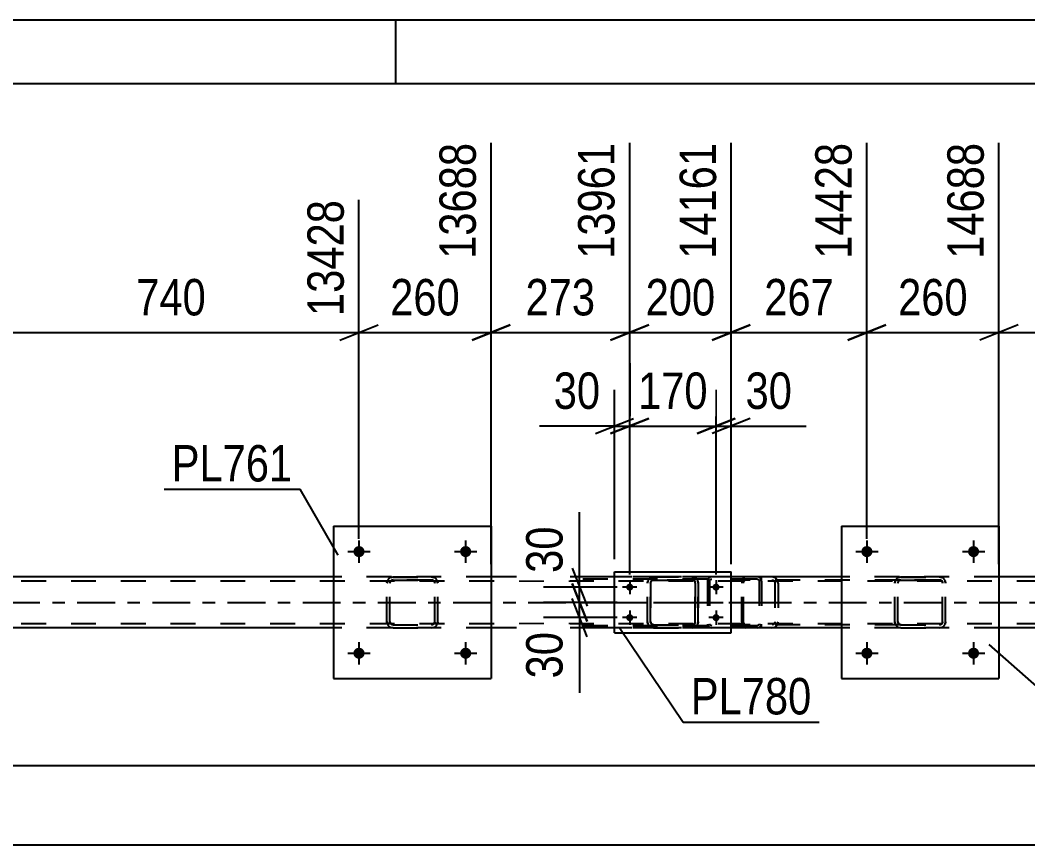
# Model space of a CAD drawing. Header units: millimetres. Extents: x 0 to 841, y 0 to 594.
# Drawn here: x 601.4 to 680.8, y 529.1 to 594 of the extents above; entities that cross this region are included whole.
import ezdxf

# ---------------------------------------------------------------- set-up
doc = ezdxf.new("R2010")
doc.units = ezdxf.units.MM
doc.linetypes.add('DXK_LINE_DOT2', pattern=[3.9198, 1.9599, -1.9599])
doc.linetypes.add('DXK_LINE_DOT3', pattern=[5.9187, 2.979, -0.9799, 0.9799, -0.9799])
doc.styles.add('Arial Narrow', font='ARIALN.TTF', dxfattribs={"height": 0.2})

# ---------------------------------------------------------------- blocks, each defined once
blk = doc.blocks.new('Unknown-318885939-1135')
at = {"color": 5, "linetype": 'Continuous'}
for p, q in [((841, 594), (0, 594)), ((631, 589), (631, 594)), ((836, 589), (5, 589))]:
    blk.add_line(p, q, dxfattribs=at)
blk = doc.blocks.new('Part-318885939-5157 - 5128')
at = {"color": 2, "linetype": 'Continuous'}
for p, q in [((626.092, 550.167), (598.497, 550.167)), ((648.211, 550.167), (638.492, 550.167)), ((666.091, 550.167), (657.411, 550.167)), ((706.096, 550.167), (678.491, 550.167)), ((626.092, 546.167), (598.497, 546.167)), ((648.211, 546.167), (638.492, 546.167)), ((666.091, 546.167), (657.411, 546.167)), ((706.096, 546.167), (678.491, 546.167))]:
    blk.add_line(p, q, dxfattribs=at)
at = {"color": 7, "linetype": 'DXK_LINE_DOT2'}
for p, q in [((638.492, 550.167), (626.092, 550.167)), ((657.411, 550.167), (648.211, 550.167)), ((678.491, 550.167), (666.091, 550.167)), ((768.091, 549.847), (90.975, 549.847)), ((768.091, 546.487), (90.975, 546.487)), ((638.492, 546.167), (626.092, 546.167)), ((657.411, 546.167), (648.211, 546.167)), ((678.491, 546.167), (666.091, 546.167))]:
    blk.add_line(p, q, dxfattribs=at)
at = {"color": 7, "linetype": 'DXK_LINE_DOT3'}
blk.add_line((90.975, 548.167), (768.091, 548.167), dxfattribs=at)
blk = doc.blocks.new('Part-318885939-5226 - 5128')
at = {"color": 7, "linetype": 'DXK_LINE_DOT2'}
for p, q in [((659.445, 550.167), (644.116, 550.167)), ((659.445, 550.007), (644.116, 550.007)), ((655.555, 549.969), (655.529, 549.847)), ((655.869, 550.167), (655.739, 550.142)), ((655.749, 549.96), (655.804, 549.995)), ((655.804, 549.995), (655.869, 550.007)), ((659.575, 550.142), (659.445, 550.167)), ((659.445, 550.007), (659.51, 549.995)), ((659.51, 549.995), (659.535, 549.979)), ((659.535, 549.979), (659.566, 549.96)), ((659.786, 549.847), (659.76, 549.969)), ((655.529, 549.847), (655.529, 546.487)), ((655.699, 549.847), (655.712, 549.908)), ((655.699, 549.847), (655.699, 546.487)), ((655.712, 549.908), (655.749, 549.96)), ((659.566, 549.96), (659.602, 549.908)), ((659.602, 549.908), (659.615, 549.847)), ((659.615, 549.847), (659.615, 546.487)), ((659.786, 549.847), (659.786, 546.487)), ((659.445, 546.327), (644.116, 546.327)), ((659.445, 546.167), (644.116, 546.167)), ((655.529, 546.487), (655.555, 546.364)), ((655.712, 546.425), (655.699, 546.487)), ((655.749, 546.374), (655.712, 546.425)), ((655.739, 546.191), (655.869, 546.167)), ((655.804, 546.339), (655.749, 546.374)), ((655.869, 546.327), (655.804, 546.339)), ((659.51, 546.339), (659.445, 546.327)), ((659.445, 546.167), (659.575, 546.191)), ((659.566, 546.374), (659.51, 546.339)), ((659.602, 546.425), (659.566, 546.374)), ((659.615, 546.487), (659.602, 546.425)), ((659.76, 546.364), (659.786, 546.487))]:
    blk.add_line(p, q, dxfattribs=at)
at = {"color": 7, "linetype": 'DXK_LINE_DOT3'}
blk.add_line((645.904, 548.167), (661.078, 548.167), dxfattribs=at)
at = {"color": 7, "linetype": 'DXK_LINE_DOT2'}
for centre, start, end in [((655.856, 549.833), 110.75832, 155.68004), ((659.458, 549.833), 24.31996, 69.24168), ((655.856, 546.501), 204.31996, 249.24168), ((659.458, 546.501), 290.75832, 335.68004)]:
    blk.add_arc(centre, 0.331, start, end, dxfattribs=at)
blk = doc.blocks.new('Part-318885939-5230 - 5128')
at = {"color": 7, "linetype": 'DXK_LINE_DOT2'}
for p, q in [((658.318, 550.026), (658.259, 549.87)), ((658.406, 550.13), (658.318, 550.026)), ((658.509, 550.167), (658.406, 550.13)), ((670.666, 550.167), (658.509, 550.167)), ((659.786, 549.927), (659.786, 550.167)), ((660.793, 550.13), (660.601, 550.167)), ((658.259, 549.87), (658.239, 549.687)), ((658.239, 546.647), (658.239, 549.687)), ((658.374, 549.687), (658.384, 549.779)), ((658.374, 546.647), (658.374, 549.687)), ((658.384, 549.779), (658.414, 549.856)), ((658.414, 549.856), (658.458, 549.908)), ((658.458, 549.908), (658.509, 549.927)), ((670.666, 549.927), (658.509, 549.927)), ((660.601, 549.927), (660.697, 549.908)), ((660.697, 549.908), (660.779, 549.856)), ((660.779, 549.856), (660.833, 549.779)), ((660.833, 549.779), (660.852, 549.687)), ((660.852, 549.687), (660.852, 546.647)), ((661.086, 549.772), (661.065, 549.87)), ((661.104, 549.687), (661.086, 549.772)), ((661.104, 549.687), (661.104, 546.647)), ((658.239, 546.647), (658.259, 546.463)), ((658.259, 546.463), (658.318, 546.307)), ((658.318, 546.307), (658.406, 546.203)), ((658.384, 546.555), (658.374, 546.647)), ((658.414, 546.477), (658.384, 546.555)), ((658.406, 546.203), (658.509, 546.167)), ((658.458, 546.425), (658.414, 546.477)), ((658.509, 546.407), (658.458, 546.425)), ((670.666, 546.407), (658.509, 546.407)), ((670.666, 546.167), (658.509, 546.167)), ((659.786, 546.167), (659.786, 546.407)), ((660.697, 546.425), (660.601, 546.407)), ((660.601, 546.167), (660.793, 546.203)), ((660.779, 546.477), (660.697, 546.425)), ((660.833, 546.555), (660.779, 546.477)), ((660.852, 546.647), (660.833, 546.555)), ((661.065, 546.463), (661.086, 546.562)), ((661.086, 546.562), (661.104, 546.647))]:
    blk.add_line(p, q, dxfattribs=at)
for centre, start, end in [((660.615, 549.671), 23.84941, 68.8059), ((660.615, 546.662), 291.1941, 336.15059)]:
    blk.add_arc(centre, 0.492, start, end, dxfattribs=at)
blk = doc.blocks.new('Part-318885939-5255 - 5128')
at = {"color": 2, "linetype": 'Continuous'}
for p, q in [((648.211, 545.767), (648.211, 550.567)), ((648.211, 550.567), (657.411, 550.567)), ((657.411, 545.767), (657.411, 550.567)), ((648.211, 545.767), (657.411, 545.767))]:
    blk.add_line(p, q, dxfattribs=at)
blk = doc.blocks.new('Part-318885939-5256 - 5128')
at = {"color": 7, "linetype": 'DXK_LINE_DOT2'}
for p, q in [((651.291, 550.167), (651.107, 550.13)), ((651.109, 550.13), (651.293, 550.167)), ((651.291, 550.167), (654.331, 550.167)), ((651.291, 550.167), (651.293, 550.167)), ((651.293, 550.167), (654.333, 550.167)), ((654.331, 550.167), (654.333, 550.167)), ((654.515, 550.13), (654.331, 550.167)), ((654.333, 550.167), (654.517, 550.13)), ((654.67, 550.026), (654.672, 550.026)), ((650.847, 549.87), (650.811, 549.687)), ((650.811, 546.647), (650.811, 549.687)), ((650.811, 549.687), (650.813, 549.687)), ((650.813, 549.687), (650.85, 549.87)), ((650.813, 546.647), (650.813, 549.687)), ((651.051, 549.687), (651.069, 549.779)), ((651.051, 546.647), (651.051, 549.687)), ((651.051, 549.687), (651.053, 549.687)), ((651.071, 549.779), (651.053, 549.687)), ((651.053, 549.687), (651.053, 546.647)), ((651.069, 549.779), (651.121, 549.856)), ((651.123, 549.856), (651.071, 549.779)), ((651.121, 549.856), (651.199, 549.908)), ((651.121, 549.856), (651.123, 549.856)), ((651.201, 549.908), (651.123, 549.856)), ((651.199, 549.908), (651.291, 549.927)), ((651.293, 549.927), (651.201, 549.908)), ((651.291, 549.927), (654.331, 549.927)), ((651.291, 549.927), (651.293, 549.927)), ((654.333, 549.927), (651.293, 549.927)), ((654.331, 549.927), (654.333, 549.927)), ((654.331, 549.927), (654.423, 549.908)), ((654.425, 549.908), (654.333, 549.927)), ((654.423, 549.908), (654.501, 549.856)), ((654.503, 549.856), (654.425, 549.908)), ((654.501, 549.856), (654.553, 549.779)), ((654.555, 549.779), (654.503, 549.856)), ((654.553, 549.779), (654.571, 549.687)), ((654.573, 549.687), (654.555, 549.779)), ((654.571, 546.647), (654.571, 549.687)), ((654.571, 549.687), (654.573, 549.687)), ((654.573, 549.687), (654.573, 546.647)), ((654.811, 549.687), (654.774, 549.87)), ((654.777, 549.87), (654.813, 549.687)), ((654.811, 546.647), (654.811, 549.687)), ((654.811, 549.687), (654.813, 549.687)), ((654.813, 549.687), (654.813, 546.647)), ((650.811, 546.647), (650.813, 546.647)), ((650.811, 546.647), (650.847, 546.463)), ((650.85, 546.463), (650.813, 546.647)), ((651.051, 546.647), (651.053, 546.647)), ((651.069, 546.555), (651.051, 546.647)), ((651.053, 546.647), (651.071, 546.555)), ((651.121, 546.477), (651.069, 546.555)), ((651.071, 546.555), (651.123, 546.477)), ((651.107, 546.203), (651.291, 546.167)), ((651.293, 546.167), (651.109, 546.203)), ((651.121, 546.477), (651.123, 546.477)), ((651.199, 546.425), (651.121, 546.477)), ((651.123, 546.477), (651.201, 546.425)), ((651.291, 546.407), (651.199, 546.425)), ((651.201, 546.425), (651.293, 546.407)), ((651.291, 546.407), (654.331, 546.407)), ((651.291, 546.407), (651.293, 546.407)), ((651.291, 546.167), (654.331, 546.167)), ((651.291, 546.167), (651.293, 546.167)), ((651.293, 546.407), (654.333, 546.407)), ((651.293, 546.167), (654.333, 546.167)), ((654.423, 546.425), (654.331, 546.407)), ((654.331, 546.407), (654.333, 546.407)), ((654.331, 546.167), (654.515, 546.203)), ((654.331, 546.167), (654.333, 546.167)), ((654.333, 546.407), (654.425, 546.425)), ((654.517, 546.203), (654.333, 546.167)), ((654.501, 546.477), (654.423, 546.425)), ((654.425, 546.425), (654.503, 546.477)), ((654.553, 546.555), (654.501, 546.477)), ((654.503, 546.477), (654.555, 546.555)), ((654.571, 546.647), (654.553, 546.555)), ((654.555, 546.555), (654.573, 546.647)), ((654.571, 546.647), (654.573, 546.647)), ((654.67, 546.307), (654.672, 546.307)), ((654.774, 546.463), (654.811, 546.647)), ((654.813, 546.647), (654.777, 546.463)), ((654.811, 546.647), (654.813, 546.647))]:
    blk.add_line(p, q, dxfattribs=at)
at = {"color": 7, "linetype": 'DXK_LINE_DOT3'}
blk.add_line((652.809, 548.167), (652.815, 548.167), dxfattribs=at)
at = {"color": 7, "linetype": 'DXK_LINE_DOT2'}
for centre, start, end in [((651.291, 549.687), 112.5, 157.5), ((651.293, 549.687), 112.5, 157.5), ((654.331, 549.687), 22.5, 67.5), ((654.333, 549.687), 22.5, 67.5), ((651.291, 546.647), 202.5, 247.5), ((651.293, 546.647), 202.5, 247.5), ((654.331, 546.647), 292.5, 337.5), ((654.333, 546.647), 292.5, 337.5)]:
    blk.add_arc(centre, 0.48, start, end, dxfattribs=at)
blk = doc.blocks.new('Part-318885939-5394 - 5128')
at = {"color": 7, "linetype": 'DXK_LINE_DOT2'}
for p, q in [((670.587, 550.13), (670.771, 550.167)), ((670.771, 550.166), (670.587, 550.129)), ((670.771, 550.166), (670.771, 550.167)), ((670.771, 550.167), (673.811, 550.167)), ((670.771, 550.166), (673.811, 550.166)), ((673.811, 550.166), (673.811, 550.167)), ((673.811, 550.167), (673.995, 550.13)), ((673.995, 550.129), (673.811, 550.166)), ((670.291, 549.687), (670.328, 549.87)), ((670.328, 549.869), (670.291, 549.686)), ((670.291, 546.646), (670.291, 549.687)), ((670.549, 549.779), (670.531, 549.687)), ((670.531, 549.686), (670.549, 549.778)), ((670.531, 546.646), (670.531, 549.687)), ((670.601, 549.856), (670.549, 549.779)), ((670.549, 549.778), (670.601, 549.855)), ((670.679, 549.908), (670.601, 549.856)), ((670.601, 549.855), (670.679, 549.907)), ((670.771, 549.927), (670.679, 549.908)), ((670.679, 549.907), (670.771, 549.926)), ((670.771, 549.926), (670.771, 549.927)), ((673.811, 549.927), (670.771, 549.927)), ((670.771, 549.926), (673.811, 549.926)), ((673.811, 549.926), (673.811, 549.927)), ((673.903, 549.908), (673.811, 549.927)), ((673.811, 549.926), (673.903, 549.907)), ((673.981, 549.856), (673.903, 549.908)), ((673.903, 549.907), (673.981, 549.855)), ((674.033, 549.779), (673.981, 549.856)), ((673.981, 549.855), (674.033, 549.778)), ((674.051, 549.687), (674.033, 549.779)), ((674.033, 549.778), (674.051, 549.686)), ((674.051, 546.646), (674.051, 549.687)), ((674.255, 549.87), (674.291, 549.687)), ((674.291, 549.686), (674.255, 549.869)), ((674.291, 546.646), (674.291, 549.687)), ((670.328, 546.463), (670.291, 546.647)), ((670.291, 546.646), (670.328, 546.462)), ((670.531, 546.647), (670.549, 546.555)), ((670.549, 546.554), (670.531, 546.646)), ((670.549, 546.555), (670.601, 546.477)), ((670.601, 546.476), (670.549, 546.554)), ((670.771, 546.167), (670.587, 546.203)), ((670.587, 546.202), (670.771, 546.166)), ((670.601, 546.477), (670.679, 546.425)), ((670.679, 546.424), (670.601, 546.476)), ((670.679, 546.425), (670.771, 546.407)), ((670.771, 546.406), (670.679, 546.424)), ((670.771, 546.406), (670.771, 546.407)), ((670.771, 546.407), (673.811, 546.407)), ((670.771, 546.406), (673.811, 546.406)), ((670.771, 546.166), (670.771, 546.167)), ((670.771, 546.167), (673.811, 546.167)), ((670.771, 546.166), (673.811, 546.166)), ((673.811, 546.407), (673.903, 546.425)), ((673.903, 546.424), (673.811, 546.406)), ((673.811, 546.406), (673.811, 546.407)), ((673.995, 546.203), (673.811, 546.167)), ((673.811, 546.166), (673.995, 546.202)), ((673.811, 546.166), (673.811, 546.167)), ((673.903, 546.425), (673.981, 546.477)), ((673.981, 546.476), (673.903, 546.424)), ((673.981, 546.477), (674.033, 546.555)), ((674.033, 546.554), (673.981, 546.476)), ((674.033, 546.555), (674.051, 546.647)), ((674.051, 546.646), (674.033, 546.554)), ((674.291, 546.647), (674.255, 546.463)), ((674.255, 546.462), (674.291, 546.646))]:
    blk.add_line(p, q, dxfattribs=at)
at = {"color": 7, "linetype": 'DXK_LINE_DOT3'}
blk.add_line((672.291, 548.165), (672.291, 548.167), dxfattribs=at)
at = {"color": 7, "linetype": 'DXK_LINE_DOT2'}
for centre, start, end in [((670.771, 549.687), 112.5, 157.5), ((670.771, 549.686), 112.5, 157.5), ((673.811, 549.687), 22.5, 67.5), ((673.811, 549.686), 22.5, 67.5), ((670.771, 546.647), 202.5, 247.5), ((670.771, 546.646), 202.5, 247.5), ((673.811, 546.647), 292.5, 337.5), ((673.811, 546.646), 292.5, 337.5)]:
    blk.add_arc(centre, 0.48, start, end, dxfattribs=at)
blk = doc.blocks.new('Bolt-318885939-5392 - 5128')
at = {"linetype": 'Continuous'}
for points in [[(628.532, 544.166, -1), (627.652, 544.166, -1)], [(636.932, 544.166, -1), (636.052, 544.166, -1)]]:
    blk.add_hatch(color=1, dxfattribs=at).paths.add_polyline_path(points)
at = {"color": 1, "linetype": 'Continuous'}
for p, q in [((628.092, 545.046), (628.092, 543.286)), ((636.492, 545.046), (636.492, 543.286)), ((627.212, 544.166), (628.972, 544.166)), ((635.612, 544.166), (637.372, 544.166))]:
    blk.add_line(p, q, dxfattribs=at)
blk = doc.blocks.new('Bolt-318885939-5302 - 5128')
at = {"linetype": 'Continuous'}
for points in [[(668.531, 552.166, -1), (667.651, 552.166, -1)], [(676.931, 552.166, -1), (676.051, 552.166, -1)]]:
    blk.add_hatch(color=1, dxfattribs=at).paths.add_polyline_path(points)
at = {"color": 1, "linetype": 'Continuous'}
for p, q in [((668.091, 553.046), (668.091, 551.286)), ((676.491, 553.046), (676.491, 551.286)), ((667.211, 552.166), (668.971, 552.166)), ((675.611, 552.166), (677.371, 552.166))]:
    blk.add_line(p, q, dxfattribs=at)
blk = doc.blocks.new('Bolt-318885939-5303 - 5128')
at = {"linetype": 'Continuous'}
for points in [[(668.531, 544.166, -1), (667.651, 544.166, -1)], [(676.931, 544.166, -1), (676.051, 544.166, -1)]]:
    blk.add_hatch(color=1, dxfattribs=at).paths.add_polyline_path(points)
at = {"color": 1, "linetype": 'Continuous'}
for p, q in [((668.091, 545.046), (668.091, 543.286)), ((676.491, 545.046), (676.491, 543.286)), ((667.211, 544.166), (668.971, 544.166)), ((675.611, 544.166), (677.371, 544.166))]:
    blk.add_line(p, q, dxfattribs=at)
blk = doc.blocks.new('Part-318885939-5386 - 5128')
at = {"color": 7, "linetype": 'DXK_LINE_DOT2'}
for p, q in [((630.588, 550.13), (630.772, 550.167)), ((630.772, 550.166), (630.588, 550.129)), ((630.772, 550.166), (630.772, 550.167)), ((630.772, 550.167), (633.812, 550.167)), ((630.772, 550.166), (633.812, 550.166)), ((633.812, 550.166), (633.812, 550.167)), ((633.812, 550.167), (633.995, 550.13)), ((633.995, 550.129), (633.812, 550.166)), ((630.292, 549.687), (630.328, 549.87)), ((630.328, 549.869), (630.292, 549.686)), ((630.292, 546.646), (630.292, 549.687)), ((630.55, 549.779), (630.532, 549.687)), ((630.532, 549.686), (630.55, 549.778)), ((630.532, 546.646), (630.532, 549.687)), ((630.602, 549.856), (630.55, 549.779)), ((630.55, 549.778), (630.602, 549.855)), ((630.68, 549.908), (630.602, 549.856)), ((630.602, 549.855), (630.68, 549.907)), ((630.772, 549.927), (630.68, 549.908)), ((630.68, 549.907), (630.772, 549.926)), ((630.772, 549.926), (630.772, 549.927)), ((633.812, 549.927), (630.772, 549.927)), ((630.772, 549.926), (633.812, 549.926)), ((633.812, 549.926), (633.812, 549.927)), ((633.903, 549.908), (633.812, 549.927)), ((633.812, 549.926), (633.903, 549.907)), ((633.981, 549.856), (633.903, 549.908)), ((633.903, 549.907), (633.981, 549.855)), ((634.033, 549.779), (633.981, 549.856)), ((633.981, 549.855), (634.033, 549.778)), ((634.052, 549.687), (634.033, 549.779)), ((634.033, 549.778), (634.052, 549.686)), ((634.052, 546.646), (634.052, 549.687)), ((634.255, 549.87), (634.292, 549.687)), ((634.292, 549.686), (634.255, 549.869)), ((634.292, 546.646), (634.292, 549.687)), ((630.328, 546.463), (630.292, 546.647)), ((630.292, 546.646), (630.328, 546.462)), ((630.532, 546.647), (630.55, 546.555)), ((630.55, 546.554), (630.532, 546.646)), ((630.55, 546.555), (630.602, 546.477)), ((630.602, 546.476), (630.55, 546.554)), ((630.772, 546.167), (630.588, 546.203)), ((630.588, 546.202), (630.772, 546.166)), ((630.602, 546.477), (630.68, 546.425)), ((630.68, 546.424), (630.602, 546.476)), ((630.68, 546.425), (630.772, 546.407)), ((630.772, 546.406), (630.68, 546.424)), ((630.772, 546.406), (630.772, 546.407)), ((630.772, 546.407), (633.812, 546.407)), ((630.772, 546.406), (633.812, 546.406)), ((630.772, 546.166), (630.772, 546.167)), ((630.772, 546.167), (633.812, 546.167)), ((630.772, 546.166), (633.812, 546.166)), ((633.812, 546.407), (633.903, 546.425)), ((633.903, 546.424), (633.812, 546.406)), ((633.812, 546.406), (633.812, 546.407)), ((633.995, 546.203), (633.812, 546.167)), ((633.812, 546.166), (633.995, 546.202)), ((633.812, 546.166), (633.812, 546.167)), ((633.903, 546.425), (633.981, 546.477)), ((633.981, 546.476), (633.903, 546.424)), ((633.981, 546.477), (634.033, 546.555)), ((634.033, 546.554), (633.981, 546.476)), ((634.033, 546.555), (634.052, 546.647)), ((634.052, 546.646), (634.033, 546.554)), ((634.292, 546.647), (634.255, 546.463)), ((634.255, 546.462), (634.292, 546.646))]:
    blk.add_line(p, q, dxfattribs=at)
at = {"color": 7, "linetype": 'DXK_LINE_DOT3'}
blk.add_line((632.292, 548.165), (632.292, 548.167), dxfattribs=at)
at = {"color": 7, "linetype": 'DXK_LINE_DOT2'}
for centre, start, end in [((630.772, 549.687), 112.5, 157.5), ((630.772, 549.686), 112.5, 157.5), ((633.812, 549.687), 22.5, 67.5), ((633.812, 549.686), 22.5, 67.5), ((630.772, 546.647), 202.5, 247.5), ((630.772, 546.646), 202.5, 247.5), ((633.812, 546.647), 292.5, 337.5), ((633.812, 546.646), 292.5, 337.5)]:
    blk.add_arc(centre, 0.48, start, end, dxfattribs=at)
blk = doc.blocks.new('Part-318885939-5391 - 5128')
at = {"color": 2, "linetype": 'Continuous'}
for p, q in [((626.092, 554.166), (626.092, 542.166)), ((626.092, 554.166), (638.492, 554.166)), ((638.492, 554.166), (638.492, 542.166)), ((626.092, 542.166), (638.492, 542.166))]:
    blk.add_line(p, q, dxfattribs=at)
blk = doc.blocks.new('Bolt-318885939-5393 - 5128')
at = {"linetype": 'Continuous'}
for points in [[(628.532, 552.166, -1), (627.652, 552.166, -1)], [(636.932, 552.166, -1), (636.052, 552.166, -1)]]:
    blk.add_hatch(color=1, dxfattribs=at).paths.add_polyline_path(points)
at = {"color": 1, "linetype": 'Continuous'}
for p, q in [((628.092, 553.046), (628.092, 551.286)), ((636.492, 553.046), (636.492, 551.286)), ((627.212, 552.166), (628.972, 552.166)), ((635.612, 552.166), (637.372, 552.166))]:
    blk.add_line(p, q, dxfattribs=at)
blk = doc.blocks.new('Part-318885939-5399 - 5128')
at = {"color": 2, "linetype": 'Continuous'}
for p, q in [((666.091, 554.166), (666.091, 542.166)), ((666.091, 554.166), (678.491, 554.166)), ((678.491, 554.166), (678.491, 542.166)), ((666.091, 542.166), (678.491, 542.166))]:
    blk.add_line(p, q, dxfattribs=at)
blk = doc.blocks.new('Bolt-318885939-5407 - 5128')
at = {"linetype": 'Continuous'}
for points in [[(649.411, 549.087, -1), (649.411, 549.647, -1)], [(656.211, 549.087, -1), (656.211, 549.647, -1)], [(649.411, 546.687, -1), (649.411, 547.247, -1)], [(656.211, 546.687, -1), (656.211, 547.247, -1)]]:
    blk.add_hatch(color=1, dxfattribs=at).paths.add_polyline_path(points)
at = {"color": 1, "linetype": 'Continuous'}
for p, q in [((649.971, 549.367), (648.851, 549.367)), ((649.411, 549.927), (649.411, 548.807)), ((656.771, 549.367), (655.651, 549.367)), ((656.211, 549.927), (656.211, 548.807)), ((649.971, 546.967), (648.851, 546.967)), ((649.411, 547.527), (649.411, 546.407)), ((656.771, 546.967), (655.651, 546.967)), ((656.211, 547.527), (656.211, 546.407))]:
    blk.add_line(p, q, dxfattribs=at)
blk = doc.blocks.new('StraightDimension-318885939-9097 - 5128')
at = {"color": 7, "linetype": 'Continuous'}
blk.add_line((90.975, 535.336), (804.222, 535.336), dxfattribs=at)
blk = doc.blocks.new('StraightDimension-318885939-22549 - 5128')
at = {"color": 7, "linetype": 'Continuous'}
for p, q in [((638.492, 551.167), (638.492, 584.352)), ((649.411, 550.367), (649.411, 584.352)), ((636.992, 568.811), (639.992, 570.011)), ((650.911, 570.011), (647.911, 568.811)), ((638.492, 569.411), (649.411, 569.411))]:
    blk.add_line(p, q, dxfattribs=at)
at = {"color": 0}
blk.add_wipeout([(647.293, 570.161), (647.293, 574.361), (640.609, 574.361), (640.609, 570.161)], dxfattribs=at)
at = {"color": 3, "style": 'Arial Narrow'}
blk.add_text('273', height=2.8633, dxfattribs=at).set_placement((641.209, 570.761))
at = {"color": 0, "linetype": 'Continuous'}
blk.add_wipeout([(648.811, 584.952), (644.611, 584.952), (644.611, 574.611), (648.811, 574.611)], dxfattribs=at)
at = {"color": 3, "linetype": 'Continuous', "style": 'Arial Narrow'}
blk.add_text('13961', height=2.8633, rotation=90.00021, dxfattribs=at).set_placement((648.211, 575.211))
blk = doc.blocks.new('StraightDimension-318885939-22547 - 5128')
at = {"color": 7, "linetype": 'Continuous'}
for p, q in [((657.411, 551.167), (657.411, 584.352)), ((668.091, 553.166), (668.091, 584.352)), ((655.911, 568.811), (658.911, 570.011)), ((669.591, 570.011), (666.591, 568.811)), ((657.411, 569.411), (668.091, 569.411))]:
    blk.add_line(p, q, dxfattribs=at)
at = {"color": 0}
blk.add_wipeout([(666.093, 570.161), (666.093, 574.361), (659.409, 574.361), (659.409, 570.161)], dxfattribs=at)
at = {"color": 3, "style": 'Arial Narrow'}
blk.add_text('267', height=2.8633, dxfattribs=at).set_placement((660.009, 570.761))
at = {"color": 0, "linetype": 'Continuous'}
blk.add_wipeout([(667.491, 584.952), (663.291, 584.952), (663.291, 574.611), (667.491, 574.611)], dxfattribs=at)
at = {"color": 3, "linetype": 'Continuous', "style": 'Arial Narrow'}
blk.add_text('14428', height=2.8633, rotation=90.00021, dxfattribs=at).set_placement((666.891, 575.211))
blk = doc.blocks.new('StraightDimension-318885939-6133 - 5128')
at = {"color": 7, "linetype": 'Continuous'}
blk.add_line((90.335, 529.083), (804.862, 529.083), dxfattribs=at)
blk = doc.blocks.new('StraightDimension-318885939-23660 - 5128')
at = {"color": 7, "linetype": 'Continuous'}
for p, q in [((656.211, 550.367), (656.211, 564.901)), ((657.411, 551.167), (657.411, 564.901)), ((654.711, 561.451), (657.711, 562.651)), ((658.911, 562.651), (655.911, 561.451)), ((656.211, 562.051), (657.411, 562.051)), ((657.411, 562.051), (663.317, 562.051)), ((657.411, 562.051), (663.317, 562.051))]:
    blk.add_line(p, q, dxfattribs=at)
at = {"color": 0}
blk.add_wipeout([(662.792, 562.801), (662.792, 567.001), (657.936, 567.001), (657.936, 562.801)], dxfattribs=at)
at = {"color": 3, "style": 'Arial Narrow'}
blk.add_text('30', height=2.8633, dxfattribs=at).set_placement((658.536, 563.401))
blk = doc.blocks.new('StraightDimension-318885939-23661 - 5128')
at = {"color": 7, "linetype": 'Continuous'}
for p, q in [((649.411, 550.367), (649.411, 564.901)), ((656.211, 550.367), (656.211, 564.901)), ((647.911, 561.451), (650.911, 562.651)), ((649.411, 562.051), (656.211, 562.051)), ((657.711, 562.651), (654.711, 561.451))]:
    blk.add_line(p, q, dxfattribs=at)
at = {"color": 0}
blk.add_wipeout([(656.153, 562.801), (656.153, 567.001), (649.469, 567.001), (649.469, 562.801)], dxfattribs=at)
at = {"color": 3, "style": 'Arial Narrow'}
blk.add_text('170', height=2.8633, dxfattribs=at).set_placement((650.069, 563.401))
blk = doc.blocks.new('StraightDimension-318885939-22545 - 5128')
at = {"color": 7, "linetype": 'Continuous'}
for p, q in [((678.491, 551.167), (678.491, 584.352)), ((708.096, 553.166), (708.096, 579.852)), ((679.991, 570.011), (676.991, 568.811)), ((706.596, 568.811), (709.596, 570.011)), ((678.491, 569.411), (708.096, 569.411))]:
    blk.add_line(p, q, dxfattribs=at)
at = {"color": 0}
blk.add_wipeout([(696.636, 570.161), (696.636, 574.361), (689.951, 574.361), (689.951, 570.161)], dxfattribs=at)
at = {"color": 3, "style": 'Arial Narrow'}
blk.add_text('740', height=2.8633, dxfattribs=at).set_placement((690.551, 570.761))
at = {"color": 0, "linetype": 'Continuous'}
blk.add_wipeout([(707.496, 580.452), (703.296, 580.452), (703.296, 570.111), (707.496, 570.111)], dxfattribs=at)
at = {"color": 3, "linetype": 'Continuous', "style": 'Arial Narrow'}
blk.add_text('15428', height=2.8633, rotation=90.00021, dxfattribs=at).set_placement((706.896, 570.711))
blk = doc.blocks.new('StraightDimension-318885939-23662 - 5128')
at = {"color": 7, "linetype": 'Continuous'}
for p, q in [((648.211, 551.567), (648.211, 564.901)), ((649.411, 550.367), (649.411, 564.901)), ((648.211, 562.051), (642.305, 562.051)), ((648.211, 562.051), (642.305, 562.051)), ((646.711, 561.451), (649.711, 562.651)), ((650.911, 562.651), (647.911, 561.451)), ((648.211, 562.051), (649.411, 562.051))]:
    blk.add_line(p, q, dxfattribs=at)
at = {"color": 0}
blk.add_wipeout([(647.686, 562.801), (647.686, 567.001), (642.83, 567.001), (642.83, 562.801)], dxfattribs=at)
at = {"color": 3, "style": 'Arial Narrow'}
blk.add_text('30', height=2.8633, dxfattribs=at).set_placement((643.43, 563.401))
blk = doc.blocks.new('StraightDimension-318885939-22546 - 5128')
at = {"color": 7, "linetype": 'Continuous'}
for p, q in [((668.091, 553.166), (668.091, 584.352)), ((678.491, 551.167), (678.491, 584.352)), ((666.591, 568.811), (669.591, 570.011)), ((679.991, 570.011), (676.991, 568.811)), ((668.091, 569.411), (678.491, 569.411))]:
    blk.add_line(p, q, dxfattribs=at)
at = {"color": 0}
blk.add_wipeout([(676.633, 570.161), (676.633, 574.361), (669.949, 574.361), (669.949, 570.161)], dxfattribs=at)
at = {"color": 3, "style": 'Arial Narrow'}
blk.add_text('260', height=2.8633, dxfattribs=at).set_placement((670.549, 570.761))
at = {"color": 0, "linetype": 'Continuous'}
blk.add_wipeout([(677.891, 584.952), (673.691, 584.952), (673.691, 574.611), (677.891, 574.611)], dxfattribs=at)
at = {"color": 3, "linetype": 'Continuous', "style": 'Arial Narrow'}
blk.add_text('14688', height=2.8633, rotation=90.00021, dxfattribs=at).set_placement((677.291, 575.211))
blk = doc.blocks.new('StraightDimension-318885939-22548 - 5128')
at = {"color": 7, "linetype": 'Continuous'}
for p, q in [((649.411, 550.367), (649.411, 584.352)), ((657.411, 551.167), (657.411, 584.352)), ((647.911, 568.811), (650.911, 570.011)), ((658.911, 570.011), (655.911, 568.811)), ((649.411, 569.411), (657.411, 569.411))]:
    blk.add_line(p, q, dxfattribs=at)
at = {"color": 0}
blk.add_wipeout([(656.753, 570.161), (656.753, 574.361), (650.069, 574.361), (650.069, 570.161)], dxfattribs=at)
at = {"color": 3, "style": 'Arial Narrow'}
blk.add_text('200', height=2.8633, dxfattribs=at).set_placement((650.669, 570.761))
at = {"color": 0, "linetype": 'Continuous'}
blk.add_wipeout([(656.811, 584.952), (652.611, 584.952), (652.611, 574.611), (656.811, 574.611)], dxfattribs=at)
at = {"color": 3, "linetype": 'Continuous', "style": 'Arial Narrow'}
blk.add_text('14161', height=2.8633, rotation=90.00021, dxfattribs=at).set_placement((656.211, 575.211))
blk = doc.blocks.new('StraightDimension-318885939-22550 - 5128')
at = {"color": 7, "linetype": 'Continuous'}
for p, q in [((638.492, 551.167), (638.492, 584.352)), ((628.092, 553.166), (628.092, 579.852)), ((626.592, 568.811), (629.592, 570.011)), ((639.992, 570.011), (636.992, 568.811)), ((628.092, 569.411), (638.492, 569.411))]:
    blk.add_line(p, q, dxfattribs=at)
at = {"color": 0}
blk.add_wipeout([(636.634, 570.161), (636.634, 574.361), (629.949, 574.361), (629.949, 570.161)], dxfattribs=at)
at = {"color": 3, "style": 'Arial Narrow'}
blk.add_text('260', height=2.8633, dxfattribs=at).set_placement((630.549, 570.761))
at = {"color": 0, "linetype": 'Continuous'}
blk.add_wipeout([(637.892, 584.952), (633.692, 584.952), (633.692, 574.611), (637.892, 574.611)], dxfattribs=at)
at = {"color": 3, "linetype": 'Continuous', "style": 'Arial Narrow'}
blk.add_text('13688', height=2.8633, rotation=90.00021, dxfattribs=at).set_placement((637.292, 575.211))
blk = doc.blocks.new('StraightDimension-318885939-22551 - 5128')
at = {"color": 7, "linetype": 'Continuous'}
for p, q in [((598.497, 551.167), (598.497, 584.352)), ((628.092, 553.166), (628.092, 579.852)), ((599.997, 570.011), (596.997, 568.811)), ((626.592, 568.811), (629.592, 570.011)), ((598.497, 569.411), (628.092, 569.411))]:
    blk.add_line(p, q, dxfattribs=at)
at = {"color": 0}
blk.add_wipeout([(616.636, 570.161), (616.636, 574.361), (609.952, 574.361), (609.952, 570.161)], dxfattribs=at)
at = {"color": 3, "style": 'Arial Narrow'}
blk.add_text('740', height=2.8633, dxfattribs=at).set_placement((610.552, 570.761))
at = {"color": 0, "linetype": 'Continuous'}
blk.add_wipeout([(627.492, 580.452), (623.292, 580.452), (623.292, 570.111), (627.492, 570.111)], dxfattribs=at)
at = {"color": 3, "linetype": 'Continuous', "style": 'Arial Narrow'}
blk.add_text('13428', height=2.8633, rotation=90.00021, dxfattribs=at).set_placement((626.892, 570.711))
blk = doc.blocks.new('StraightDimension-318885939-23639 - 5128')
at = {"color": 7, "linetype": 'Continuous'}
for p, q in [((645.47, 549.367), (645.47, 555.273)), ((645.47, 549.367), (645.47, 555.273)), ((644.87, 550.867), (646.07, 547.867)), ((648.411, 549.367), (642.62, 549.367)), ((646.07, 546.667), (644.87, 549.667)), ((645.47, 548.167), (645.47, 549.367)), ((648.411, 548.167), (642.62, 548.167))]:
    blk.add_line(p, q, dxfattribs=at)
at = {"color": 0}
blk.add_wipeout([(644.72, 554.748), (640.52, 554.748), (640.52, 549.892), (644.72, 549.892)], dxfattribs=at)
at = {"color": 3, "style": 'Arial Narrow'}
blk.add_text('30', height=2.8633, rotation=90.00021, dxfattribs=at).set_placement((644.12, 550.492))
blk = doc.blocks.new('StraightDimension-318885939-23640 - 5128')
at = {"color": 7, "linetype": 'Continuous'}
for p, q in [((644.87, 549.667), (646.07, 546.667)), ((646.07, 545.467), (644.87, 548.467)), ((648.411, 548.167), (642.62, 548.167)), ((645.47, 546.967), (645.47, 548.167)), ((648.411, 546.967), (642.62, 546.967)), ((645.47, 546.967), (645.47, 541.06)), ((645.47, 546.967), (645.47, 541.06))]:
    blk.add_line(p, q, dxfattribs=at)
at = {"color": 0}
blk.add_wipeout([(644.72, 546.442), (640.52, 546.442), (640.52, 541.585), (644.72, 541.585)], dxfattribs=at)
at = {"color": 3, "style": 'Arial Narrow'}
blk.add_text('30', height=2.8633, rotation=90.00021, dxfattribs=at).set_placement((644.12, 542.185))
blk = doc.blocks.new('Mark-318885939-5251 - 5128')
at = {"color": 30, "linetype": 'Continuous'}
for p, q in [((648.633, 546.151), (653.624, 538.751)), ((653.624, 538.751), (664.328, 538.751))]:
    blk.add_line(p, q, dxfattribs=at)
at = {"color": 0}
blk.add_wipeout([(663.728, 539.351), (663.728, 542.351), (654.224, 542.351), (654.224, 539.351)], dxfattribs=at)
blk.add_wipeout([(663.728, 539.351), (663.728, 542.351), (654.224, 542.351), (654.224, 539.351)], dxfattribs=at)
at = {"color": 3, "style": 'Arial Narrow'}
blk.add_text('PL780', height=2.8633, dxfattribs=at).set_placement((654.224, 539.351))
blk = doc.blocks.new('Mark-318885939-5387 - 5128')
at = {"color": 30, "linetype": 'Continuous'}
for p in [(612.744, 557.087), (626.448, 551.891)]:
    blk.add_line(p, (623.448, 557.087), dxfattribs=at)
at = {"color": 0}
blk.add_wipeout([(622.848, 557.687), (622.848, 560.687), (613.344, 560.687), (613.344, 557.687)], dxfattribs=at)
blk.add_wipeout([(622.848, 557.687), (622.848, 560.687), (613.344, 560.687), (613.344, 557.687)], dxfattribs=at)
at = {"color": 3, "style": 'Arial Narrow'}
blk.add_text('PL761', height=2.8633, dxfattribs=at).set_placement((613.344, 557.687))
blk = doc.blocks.new('Mark-318885939-5395 - 5128')
at = {"color": 30, "linetype": 'Continuous'}
for p, q in [((677.685, 544.854), (682.309, 540.797)), ((682.309, 540.797), (693.013, 540.797))]:
    blk.add_line(p, q, dxfattribs=at)
at = {"color": 0}
blk.add_wipeout([(692.413, 541.397), (692.413, 544.397), (682.909, 544.397), (682.909, 541.397)], dxfattribs=at)
blk.add_wipeout([(692.413, 541.397), (692.413, 544.397), (682.909, 544.397), (682.909, 541.397)], dxfattribs=at)
at = {"color": 3, "style": 'Arial Narrow'}
blk.add_text('PL761', height=2.8633, dxfattribs=at).set_placement((682.909, 541.397))

msp = doc.modelspace()

# ---------------------------------------------------------------- block references
for name in ['Unknown-318885939-1135', 'Part-318885939-5391 - 5128', 'Part-318885939-5399 - 5128', 'Bolt-318885939-5393 - 5128', 'Bolt-318885939-5302 - 5128', 'Part-318885939-5157 - 5128', 'Part-318885939-5386 - 5128', 'Part-318885939-5226 - 5128', 'Part-318885939-5255 - 5128', 'Part-318885939-5256 - 5128', 'Part-318885939-5230 - 5128', 'Part-318885939-5394 - 5128', 'Bolt-318885939-5407 - 5128', 'Bolt-318885939-5392 - 5128', 'Bolt-318885939-5303 - 5128']:
    msp.add_blockref(name, (0, 0))

# ---------------------------------------------------------------- next in the draw order: block references
for name in ['StraightDimension-318885939-22549 - 5128', 'StraightDimension-318885939-22547 - 5128', 'StraightDimension-318885939-22545 - 5128', 'StraightDimension-318885939-9097 - 5128']:
    msp.add_blockref(name, (0, 0))

# ---------------------------------------------------------------- next in the draw order: block references
for name in ['StraightDimension-318885939-22550 - 5128', 'StraightDimension-318885939-22546 - 5128', 'StraightDimension-318885939-23660 - 5128', 'StraightDimension-318885939-6133 - 5128']:
    msp.add_blockref(name, (0, 0))

# ---------------------------------------------------------------- next in the draw order: block references
for name in ['StraightDimension-318885939-22551 - 5128', 'StraightDimension-318885939-23661 - 5128', 'Mark-318885939-5395 - 5128']:
    msp.add_blockref(name, (0, 0))

# ---------------------------------------------------------------- next in the draw order: block references
for name in ['StraightDimension-318885939-23662 - 5128', 'Mark-318885939-5387 - 5128']:
    msp.add_blockref(name, (0, 0))

# ---------------------------------------------------------------- next in the draw order: block references
msp.add_blockref('StraightDimension-318885939-22548 - 5128', (0, 0))

# ---------------------------------------------------------------- next in the draw order: block references
msp.add_blockref('StraightDimension-318885939-23639 - 5128', (0, 0))

# ---------------------------------------------------------------- next in the draw order: block references
msp.add_blockref('StraightDimension-318885939-23640 - 5128', (0, 0))

# ---------------------------------------------------------------- next in the draw order: block references
msp.add_blockref('Mark-318885939-5251 - 5128', (0, 0))

doc.saveas('drawing.dxf')
